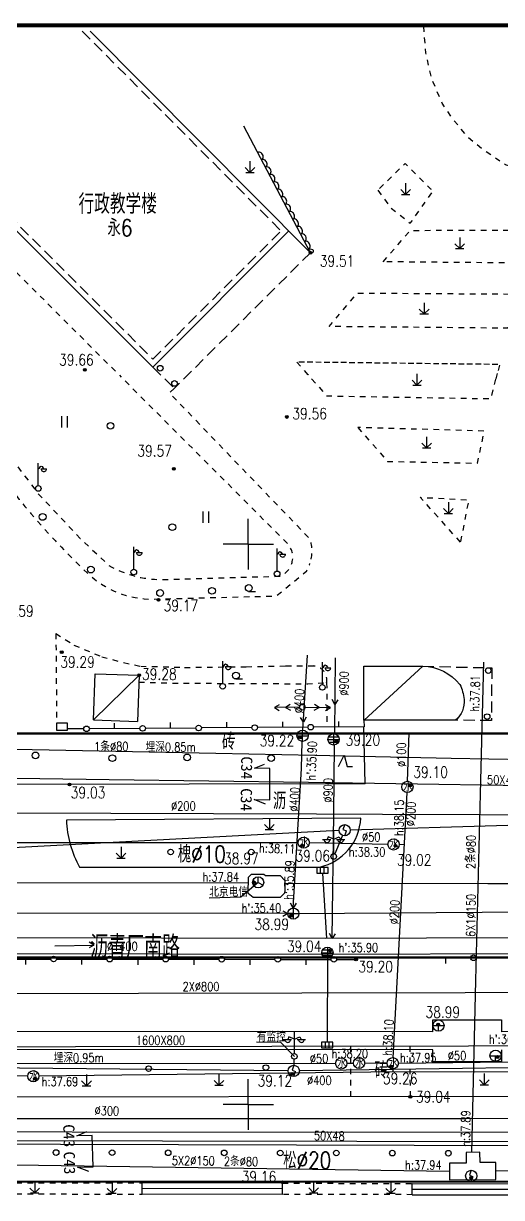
# Model space of a CAD drawing. Header units: inches. Extents: x 505347 to 508499, y 312634 to 313316.
# Drawn here: x 505918.8 to 505961.5, y 312702.9 to 312807.6 of the extents above; entities that cross this region are included whole.
import ezdxf
from ezdxf.enums import TextEntityAlignment as Align
from ezdxf.lldxf.tags import DXFTag

# ---------------------------------------------------------------- set-up
doc = ezdxf.new("R2010")
doc.units = ezdxf.units.IN
doc.header["$LTSCALE"] = 0.5
doc.header["$MEASUREMENT"] = 0
for name, pattern in [('$RECOVER_090104195024-5', [0]), ('444', [0.3, 0.2, -0.1]), ('ACAD_ISO05W100', [33, 24, -3, 0, -3, 0, -3]), ('XX11', [2, 1, -1]), ('XX21', [3, 2, -1])]:
    doc.linetypes.add(name, pattern=pattern)
for name, color, linetype in [('BJ0', 7, 'Continuous'), ('BJ02', 7, 'Continuous'), ('BJ03', 7, 'Continuous'), ('BJ04', 7, 'Continuous'), ('BJ05', 7, 'Continuous'), ('BJ08', 7, 'Continuous'), ('BJ09', 7, 'Continuous'), ('BJ10', 7, 'Continuous'), ('上水井', 4, 'Continuous'), ('上水注记', 4, 'Continuous'), ('上水管线', 4, 'Continuous'), ('上水高程表', 4, 'Continuous'), ('中水注记', 151, 'Continuous'), ('中水管线', 151, 'Continuous'), ('公安交通管线', 163, 'Continuous'), ('污水井', 247, 'Continuous'), ('污水注记', 247, 'Continuous'), ('污水管线', 247, 'Continuous'), ('污水高程表', 247, 'Continuous'), ('热力井', 40, 'Continuous'), ('热力注记', 40, 'Continuous'), ('热力管线', 40, 'Continuous'), ('热力高程表', 40, 'Continuous'), ('照明井', 193, 'Continuous'), ('照明管线', 193, 'Continuous'), ('燃气注记', 6, 'Continuous'), ('燃气管线', 6, 'Continuous'), ('电信井权属', 7, 'Continuous'), ('电信井（北京电信）', 3, 'Continuous'), ('电信断面图及编号', 3, 'Continuous'), ('电信注记', 3, 'Continuous'), ('电信管线', 3, 'Continuous'), ('电信高程表', 3, 'Continuous'), ('电力井', 1, 'Continuous'), ('电力注记', 1, 'Continuous'), ('电力管线', 1, 'Continuous'), ('电力高程表', 1, 'Continuous'), ('监控器', 5, 'Continuous'), ('道路红线', 1, 'Continuous'), ('雨水井', 34, 'Continuous'), ('雨水注记', 34, 'Continuous'), ('雨水管线', 34, 'Continuous'), ('雨水高程表', 34, 'Continuous'), ('雨蓖子', 34, 'Continuous')]:
    doc.layers.add(name, color=color, linetype=linetype)
doc.styles.add('HZ', font='simplex.shx', dxfattribs={"bigfont": 'hztxt'})
doc.styles.add('粗等线', font='simhei.ttf')
doc.styles.add('细等线', font='txt.shx', dxfattribs={"bigfont": 'ht.shx'})
tags = doc.linetypes.add('DL', pattern='A,15,-4.925,[130,ltypeshp.shx,S=0.5,R=330,X=-0.15,Y=0.433],0,[130,ltypeshp.shx,S=0.4,R=90,X=0,Y=0],-0.15,[130,ltypeshp.shx,S=0.5,R=150,X=0,Y=-0.433],-4.925,15', length=40).pattern_tags.tags
tags[32:33] = [DXFTag(74, 4), DXFTag(75, 0), DXFTag(340, '0'), DXFTag(46, 1.0), DXFTag(50, 0.0), DXFTag(44, 0.0), DXFTag(45, 0.0)]
tags[30:31] = [DXFTag(74, 4), DXFTag(75, 0), DXFTag(340, '0'), DXFTag(46, 1.0), DXFTag(50, 0.0), DXFTag(44, 0.0), DXFTag(45, 0.0)]
tags[4:5] = [DXFTag(74, 4), DXFTag(75, 0), DXFTag(340, '0'), DXFTag(46, 1.0), DXFTag(50, 0.0), DXFTag(44, 0.0), DXFTag(45, 0.0)]
tags = doc.linetypes.add('DX', pattern='A,15,-5,[130,ltypeshp.shx,S=1,R=330,X=0,Y=0],-5,15', length=40).pattern_tags.tags
tags[16:17] = [DXFTag(74, 4), DXFTag(75, 0), DXFTag(340, '0'), DXFTag(46, 1.0), DXFTag(50, 0.0), DXFTag(44, 0.0), DXFTag(45, 0.0)]
tags[14:15] = [DXFTag(74, 4), DXFTag(75, 0), DXFTag(340, '0'), DXFTag(46, 1.0), DXFTag(50, 0.0), DXFTag(44, 0.0), DXFTag(45, 0.0)]
tags[4:5] = [DXFTag(74, 4), DXFTag(75, 0), DXFTag(340, '0'), DXFTag(46, 1.0), DXFTag(50, 0.0), DXFTag(44, 0.0), DXFTag(45, 0.0)]
tags = doc.linetypes.add('SS', pattern='A,15,-1.9,[130,ltypeshp.shx,S=1,R=330,X=0,Y=0],-1.2,[130,ltypeshp.shx,S=1,R=330,X=0,Y=0],-1.9,15', length=35).pattern_tags.tags
tags[24:25] = [DXFTag(74, 4), DXFTag(75, 0), DXFTag(340, '0'), DXFTag(46, 1.0), DXFTag(50, 0.0), DXFTag(44, 0.0), DXFTag(45, 0.0)]
tags[22:23] = [DXFTag(74, 4), DXFTag(75, 0), DXFTag(340, '0'), DXFTag(46, 1.0), DXFTag(50, 0.0), DXFTag(44, 0.0), DXFTag(45, 0.0)]
tags[4:5] = [DXFTag(74, 4), DXFTag(75, 0), DXFTag(340, '0'), DXFTag(46, 1.0), DXFTag(50, 0.0), DXFTag(44, 0.0), DXFTag(45, 0.0)]
tags = doc.linetypes.add('TRQZ', pattern='A,15,[130,ltypeshp.shx,S=0.6,R=0,X=0,Y=0],-2.5,[133,ltypeshp.shx,S=0.05,R=0,X=0,Y=0],-2.5,[130,ltypeshp.shx,S=0.6,R=0,X=0,Y=0],15', length=35).pattern_tags.tags
tags[28:29] = [DXFTag(74, 4), DXFTag(75, 0), DXFTag(340, '0'), DXFTag(46, 1.0), DXFTag(50, 0.0), DXFTag(44, 0.0), DXFTag(45, 0.0)]

# ---------------------------------------------------------------- blocks, each defined once
blk = doc.blocks.new('B5461')
for q in [(-0.866025, -0.5), (0, 1), (0.866025, -0.5)]:
    blk.add_line((0, 0), q)
blk.add_circle((0, 0), 1)
blk = doc.blocks.new('953')
for p, q in [((0, 0), (-0.87, 0.87)), ((-0.75, 0), (0.75, 0)), ((0, 2), (0, 0)), ((0.87, 0.87), (0, 0))]:
    blk.add_line(p, q)
blk = doc.blocks.new('B941')
for p, q in [((-0.5, 0), (-0.5, 2)), ((0.5, 0), (0.5, 2))]:
    blk.add_line(p, q)
blk = doc.blocks.new('BC028')
for p, q in [((0, 0.5), (0, 4.5)), ((-1.98, 3), (-0.49, 3)), ((-0.99, 3.5), (-1.19, 3)), ((0, 3.1), (-0.99, 3.5)), ((0, 3.1), (1, 3.5)), ((0.5, 3), (2, 3)), ((1, 3.5), (1.2, 3))]:
    blk.add_line(p, q)
blk.add_circle((0, 0), 0.5)
for centre in [(-1.19, 3), (1.25, 3)]:
    blk.add_arc(centre, 0.5, 179, 0)
blk = doc.blocks.new('BC026')
for p, q in [((0, 0.5), (0, 4.5)), ((0, 3.5), (0.19, 3.6)), ((0.19, 3.6), (0.39, 3.9)), ((0.39, 3.9), (0.49, 4)), ((0.49, 4), (0.69, 3.9)), ((0.49, 3.5), (1.49, 3.5)), ((0.69, 3.9), (0.89, 3.6)), ((0.89, 3.6), (0.99, 3.5))]:
    blk.add_line(p, q)
blk.add_circle((0, 0), 0.5)
blk.add_arc((0.99, 3.5), 0.5, 179, 0)
blk = doc.blocks.new('B8211')
blk.add_hatch(color=256).paths.add_polyline_path([(0.25, 0, 1), (-0.25, 0, 1)])
blk.add_circle((0, 0), 0.25)
blk = doc.blocks.new('B2311')
blk.add_circle((0, 0), 0.5)
blk = doc.blocks.new('B5502')
blk.add_circle((0, 0), 1)
at = {"style": '细等线'}
blk.add_text('水', height=1.5, dxfattribs=at).set_placement((-0.74, -0.79))
blk = doc.blocks.new('B547')
at = {"linetype": 'Continuous'}
for p, q in [((0, 1), (-0.31427, 0.111111)), ((-0.31427, 0.111111), (0.31427, -0.111111)), ((0, -1), (0.31427, -0.111111))]:
    blk.add_line(p, q, dxfattribs=at)
blk.add_circle((0, 0), 1)
blk = doc.blocks.new('B545')
for p, q in [((-1, 0), (1, 0)), ((0, -1), (0, 0))]:
    blk.add_line(p, q)
blk.add_circle((0, 0), 1)
blk = doc.blocks.new('B5421')
for p, q in [((-1, 0), (1, 0)), ((0, -1), (0, 1))]:
    blk.add_line(p, q)
blk.add_circle((0, 0), 1)
blk = doc.blocks.new('B552')
for p, q in [((0.984668, 0.518566), (-1.015332, 0.518566)), ((-1.015332, 0.518566), (-1.015332, -0.481434)), ((0.984668, -0.481434), (0.984668, 0.518566)), ((-1.015332, -0.481434), (0.984668, -0.481434))]:
    blk.add_line(p, q)
at = {"linetype": 'Continuous'}
for p, q in [((-0.348666, -0.481434), (-0.348666, 0.518566)), ((0.318001, -0.481434), (0.318001, 0.518566))]:
    blk.add_line(p, q, dxfattribs=at)
blk = doc.blocks.new('B5422')
at = {"linetype": 'Continuous'}
for p, q in [((-1, 0), (1, 0)), ((-0.866025, 0.5), (0.866025, 0.5)), ((0, 1), (0, -1)), ((-0.866025, -0.5), (0.866025, -0.5))]:
    blk.add_line(p, q, dxfattribs=at)
blk.add_circle((0, 0), 1, dxfattribs=at)
blk = doc.blocks.new('111111')
at = {"const_width": 0.35}
blk.add_lwpolyline([(518343.58, 303648.56), (518748.58, 303648.56), (518748.58, 303505.11), (518343.58, 303505.11)], close=True, dxfattribs=at)

msp = doc.modelspace()

# ---------------------------------------------------------------- linework, layer by layer
at = {"color": 1, "const_width": 0.2, "elevation": 82.3}
for points in [[(505870.78, 312744.27), (506117.82, 312744.27), (506115.85, 312807.08)], [(506120.33, 312664), (506119.07, 312704.27), (505870.78, 312704.27)]]:
    msp.add_lwpolyline(points, dxfattribs=at)
at = {"layer": 'BJ0'}
for p, q in [((505938.86, 312761.16, 82.3), (505938.86, 312763.41, 82.3)), ((505938.86, 312761.16, 82.3), (505936.61, 312761.16, 82.3)), ((505938.86, 312761.16, 82.3), (505938.86, 312758.91, 82.3)), ((505938.86, 312761.16, 82.3), (505941.11, 312761.16, 82.3)), ((505938.86, 312711.16, 82.3), (505938.86, 312713.41, 82.3)), ((505938.86, 312711.16, 82.3), (505936.61, 312711.16, 82.3)), ((505938.86, 312711.16, 82.3), (505938.86, 312708.91, 82.3)), ((505938.86, 312711.16, 82.3), (505941.11, 312711.16, 82.3))]:
    msp.add_line(p, q, dxfattribs=at)
at = {"layer": 'BJ02', "linetype": 'XX21'}
for points, elevation in [([(505906.26, 312807.08), (505905.95, 312806.77), (505909.24, 312803.48), (505906.87, 312801.11), (505930.35, 312777.67), (505941.78, 312789.11)], 82.3), ([(505924.05, 312806.93), (505941.78, 312789.11)], 82.3), ([(505944.41, 312787.17), (505932.25, 312775.06)], 121.81), ([(505930.35, 312776.96), (505932.25, 312775.06)], 82.3), ([(505954.42, 312750.26), (505960.58, 312750.13), (505960.56, 312745.41)], 82.3), ([(505960.56, 312745.41), (505957.36, 312745.45)], 82.3)]:
    msp.add_lwpolyline(points, dxfattribs=dict(at, elevation=elevation))
at = {"layer": 'BJ02'}
for points, elevation in [([(505924.76, 312806.93), (505944.41, 312787.17)], 82.3), ([(505906.17, 312801.11), (505930.35, 312776.96)], 121.81), ([(505942.48, 312789.11), (505930.35, 312776.96)], 121.81), ([(505925.06, 312745.48), (505925.21, 312749.6)], 121.59), ([(505925.21, 312749.6), (505929.12, 312749.46)], 121.59), ([(505949.19, 312745.46), (505954.42, 312750.26)], 121.41), ([(505925.06, 312745.48), (505929.12, 312749.46)], 121.59), ([(505929.12, 312749.46), (505928.96, 312745.34)], 121.58), ([(505925.06, 312745.48), (505928.96, 312745.34)], 121.59), ([(505929.38, 312703.16), (505929.38, 312704.16)], 82.3), ([(505941.92, 312704.13), (505929.38, 312704.16)], 82.3), ([(505941.92, 312703.63), (505929.38, 312703.66)], 82.3), ([(505941.92, 312703.13), (505941.92, 312704.13)], 82.3), ([(505953.49, 312703.11), (505953.49, 312704.11)], 82.3), ([(505953.49, 312704.11), (505965.74, 312704.09)], 82.3), ([(505953.49, 312703.61), (505965.74, 312703.59)], 82.3), ([(505941.92, 312703.13), (505929.38, 312703.16)], 82.3), ([(505953.49, 312703.11), (505965.74, 312703.09)], 82.3)]:
    msp.add_lwpolyline(points, dxfattribs=dict(at, elevation=elevation))
at = {"layer": 'BJ02', "elevation": 82.3}
msp.add_lwpolyline([(505957.36, 312745.45), (505949.18, 312745.46), (505949.18, 312750.26), (505954.42, 312750.26, -0.225777), (505957.74, 312748.64, -0.079454), (505958.11, 312747.31, -0.240421), (505957.36, 312745.45, -0.161141)], format="xyb", dxfattribs=at)
at = {"layer": 'BJ02', "linetype": 'Continuous', "elevation": 82.3}
for points in [[(505949.18, 312745.46), (505949.19, 312744.86)], [(505924.18, 312744.68), (505922.74, 312744.67)], [(505929.18, 312744.72), (505924.68, 312744.68)], [(505926.93, 312744.7), (505926.93, 312745.2)], [(505934.18, 312744.75), (505929.68, 312744.72)], [(505931.93, 312744.74), (505931.93, 312745.24)], [(505939.18, 312744.79), (505934.68, 312744.76)], [(505936.93, 312744.77), (505936.93, 312745.27)], [(505944.18, 312744.82), (505939.68, 312744.79)], [(505941.93, 312744.81), (505941.93, 312745.31)], [(505949.18, 312744.86), (505944.68, 312744.83)], [(505946.93, 312744.84), (505946.93, 312745.34)]]:
    msp.add_lwpolyline(points, dxfattribs=at)
at = {"layer": 'BJ02', "elevation": 82.3}
msp.add_lwpolyline([(505921.76, 312744.55), (505922.74, 312744.55), (505922.74, 312745.18), (505921.76, 312745.18)], close=True, dxfattribs=at)
at = {"layer": 'BJ02'}
for centre in [(505931, 312776.86, 82.3), (505932.28, 312775.5, 82.3)]:
    msp.add_circle(centre, 0.25, dxfattribs=at)
at = {"layer": 'BJ02', "linetype": 'Continuous'}
for centre in [(505924.43, 312744.68, 82.3), (505929.43, 312744.72, 82.3), (505934.43, 312744.75, 82.3), (505939.43, 312744.79, 82.3), (505944.43, 312744.83, 82.3)]:
    msp.add_circle(centre, 0.25, dxfattribs=at)
at = {"layer": 'BJ04', "linetype": 'XX11', "elevation": 82.3, "flags": 128}
for points in [[(505964.1, 312794.27), (505961.82, 312795), (505959.78, 312796.37), (505958.48, 312797.45), (505957.12, 312799.07), (505956.16, 312800.5), (505955.21, 312802.75), (505954.7, 312805), (505954.51, 312807.35)], [(505950.42, 312792.75), (505951.53, 312791.22), (505953.31, 312789.79), (505955.4, 312792.75), (505955.15, 312792.84), (505952.86, 312795.13), (505950.42, 312792.75)], [(505950.89, 312786.36), (505953.31, 312789.16), (505963.98, 312789.19), (505963.31, 312786.24), (505950.89, 312786.36)], [(505962.58, 312783.48), (505962.01, 312780.43), (505946.07, 312780.58), (505948.58, 312783.57), (505962.58, 312783.48)], [(505943.19, 312777.41), (505945.85, 312774.39), (505960.52, 312774.14), (505960.96, 312775.92)], [(505929.09, 312748.85), (505932.16, 312748.76), (505944.17, 312748.7), (505945.88, 312748.8)]]:
    msp.add_lwpolyline(points, dxfattribs=at)
at = {"layer": 'BJ04', "linetype": 'XX11'}
for points, elevation in [([(505908.96, 312794.61), (505927.52, 312776.07)], 121.81), ([(505921.69, 312753.19), (505921.76, 312745.18)], 121.46), ([(505945.85, 312748.8), (505945.88, 312744.92)], 82.3), ([(505948.02, 312711.85), (505948.01, 312716.37)], 181.46), ([(505953.32, 312711.85), (505953.31, 312716.38)], 181.52), ([(505917.15, 312704.18), (505929.38, 312704.16)], 82.3), ([(505941.92, 312704.13), (505953.49, 312704.11)], 82.3), ([(505917.15, 312703.18), (505929.38, 312703.16)], 82.3), ([(505953.49, 312703.11), (505941.92, 312703.13)], 82.3)]:
    msp.add_lwpolyline(points, dxfattribs=dict(at, elevation=elevation))
at = {"layer": 'BJ04', "linetype": '444', "ltscale": 5, "elevation": 82.3, "flags": 128}
for points in [[(505960.98, 312775.92), (505961.31, 312777.19), (505943.19, 312777.41)], [(505944.19, 312776.3), (505944.23, 312776.26)]]:
    msp.add_lwpolyline(points, dxfattribs=at)
at = {"layer": 'BJ04', "linetype": 'XX11', "flags": 128}
for points, elevation in [([(505910.84, 312776.27, 0.026245), (505912.53, 312773.31, 0.014929), (505915.93, 312768.35, 0.043859), (505924.48, 312758.59, 0.196529), (505930.38, 312756.26), (505941.37, 312756.54), (505944.07, 312758.77, 0.048349), (505944.35, 312759.44)], 122.33), ([(505912.64, 312776.27), (505914.06, 312773.66), (505920.09, 312765.69), (505923.86, 312761.67), (505926.41, 312759.27, 0.13057), (505931.11, 312758), (505941.69, 312758.3, 0.491687), (505942.45, 312761.12), (505927.52, 312776.07)], 82.3), ([(505932.25, 312775.06), (505931.81, 312774.67), (505944.34, 312761.64, -0.149964), (505944.35, 312759.44)], 122.33)]:
    msp.add_lwpolyline(points, format="xyb", dxfattribs=dict(at, elevation=elevation))
at = {"layer": 'BJ04', "linetype": 'XX11', "elevation": 82.3, "flags": 128}
for points in [[(505948.64, 312771.57), (505951.28, 312768.55), (505959.31, 312768.39), (505959.91, 312771.25)], [(505957.79, 312761.34), (505954.2, 312765.34), (505958.52, 312765.12)]]:
    msp.add_lwpolyline(points, close=True, dxfattribs=at)
at = {"layer": 'BJ04', "linetype": 'XX11', "elevation": 82.3}
msp.add_lwpolyline([(505921.69, 312753.19), (505923.3, 312752.16), (505925.78, 312751.11), (505927.73, 312750.6), (505929.26, 312750.27), (505933.18, 312750.16), (505938.67, 312750.22), (505942.2, 312750.29), (505944.67, 312750.29, -0.454061), (505945.85, 312748.8)], format="xyb", dxfattribs=at)
at = {"layer": 'BJ04', "linetype": 'Continuous'}
for points, elevation in [([(505949.28, 312739.76), (505949.18, 312744.86)], 121.41), ([(505949.28, 312739.76), (505870.78, 312739.62)], 121.41), ([(505948.89, 312736.7), (505922.63, 312736.54)], 121.23), ([(505916.74, 312724.14), (505921.24, 312724.14)], 82.3), ([(505918.99, 312724.14), (505918.99, 312723.64)], 82.3), ([(505921.74, 312724.14), (505926.24, 312724.13)], 82.3), ([(505923.99, 312724.14), (505923.99, 312723.64)], 82.3), ([(505926.74, 312724.13), (505931.24, 312724.13)], 82.3), ([(505928.99, 312724.13), (505928.99, 312723.63)], 82.3), ([(505931.74, 312724.13), (505936.24, 312724.12)], 82.3), ([(505933.99, 312724.12), (505933.99, 312723.62)], 82.3), ([(505936.74, 312724.12), (505941.24, 312724.11)], 82.3), ([(505938.99, 312724.12), (505938.99, 312723.62)], 82.3), ([(505941.74, 312724.11), (505946.24, 312724.11)], 82.3), ([(505943.99, 312724.11), (505943.99, 312723.61)], 82.3), ([(505946.74, 312724.11), (505948.47, 312724.11)], 82.3), ([(505954.2, 312724.25), (505958.7, 312724.25)], 82.3), ([(505956.45, 312724.25), (505956.45, 312723.75)], 82.3), ([(505959.2, 312724.25), (505963.7, 312724.26)], 82.3), ([(505870.78, 312716.25), (505993.6, 312716.44), (506001.68, 312716.29)], 121.16), ([(506003.43, 312711.87), (505870.78, 312711.81)], 121.56), ([(505882.07, 312708.76), (506005.23, 312708.67)], 121.33)]:
    msp.add_lwpolyline(points, dxfattribs=dict(at, elevation=elevation))
for points, elevation in [([(505922.63, 312736.54, 0.11776), (505923.81, 312732.33), (505945.23, 312732.34)], 121.35), ([(505945.23, 312732.34, 0.33917), (505948.89, 312736.7)], 121.23)]:
    msp.add_lwpolyline(points, format="xyb", dxfattribs=dict(at, elevation=elevation))
for centre in [(505958.95, 312724.25, 82.3), (505921.49, 312724.14, 82.3), (505926.49, 312724.13, 82.3), (505931.49, 312724.13, 82.3), (505936.49, 312724.12, 82.3), (505941.49, 312724.11, 82.3), (505946.49, 312724.11, 82.3)]:
    msp.add_circle(centre, 0.25, dxfattribs=at)
at = {"layer": 'BJ05', "linetype": 'Continuous', "elevation": 82.3}
for points in [[(505941.61, 312746.83), (505941.19, 312746.57), (505941.62, 312746.33)], [(505943.43, 312746.61), (505941.19, 312746.57)], [(505942.61, 312746.85), (505942.19, 312746.59), (505942.62, 312746.35)], [(505943.93, 312746.61), (505946.18, 312746.58)], [(505944.75, 312746.35), (505945.18, 312746.59), (505944.76, 312746.85)], [(505945.75, 312746.33), (505946.18, 312746.58), (505945.76, 312746.83)]]:
    msp.add_lwpolyline(points, dxfattribs=at)
at = {"layer": 'BJ05', "linetype": 'Continuous'}
msp.add_circle((505943.68, 312746.61, 82.3), 0.25, dxfattribs=at)
at = {"layer": 'BJ08', "elevation": 82.3}
msp.add_lwpolyline([(505944.41, 312787.17), (505938.47, 312798.46)], dxfattribs=at)
at = {"layer": 'BJ08'}
for centre, major_axis, ratio, start_param, end_param in [((505939.87, 312795.79, 82.3), (0.175, -0.332), 0.8, 0, 3.141593), ((505940.22, 312795.13, 82.3), (0.175, -0.332), 0.8, 0, 3.141593), ((505940.57, 312794.47, 82.3), (0.175, -0.332), 0.8, 0, 3.141593), ((505940.92, 312793.8, 82.3), (0.175, -0.332), 0.8, 0, 3.141593), ((505941.27, 312793.14, 82.3), (0.175, -0.332), 0.8, 0, 3.141593), ((505941.62, 312792.47, 82.3), (0.175, -0.332), 0.8, 0, 3.141593), ((505941.97, 312791.81, 82.3), (0.175, -0.332), 0.8, 0, 3.141593), ((505942.32, 312791.15, 82.3), (0.175, -0.332), 0.8, 0, 3.141593), ((505942.67, 312790.48, 82.3), (0.175, -0.332), 0.8, 0, 3.141593), ((505943.02, 312789.82, 82.3), (0.175, -0.332), 0.8, 0, 3.141593), ((505943.37, 312789.16, 82.3), (0.175, -0.332), 0.8, 0, 3.141593), ((505943.72, 312788.49, 82.3), (0.175, -0.332), 0.8, 0, 3.141593), ((505944.06, 312787.83, 82.3), (0.175, -0.332), 0.8, 0, 3.141593), ((505944.33, 312787.33, 82.3), (0.353, -0.026), 0.468293, 4.99712, 8.138712)]:
    msp.add_ellipse(centre, major_axis=major_axis, ratio=ratio, start_param=start_param, end_param=end_param, dxfattribs=at)
at = {"layer": 'BJ09'}
for p, q in [((505939.01, 312794.33, 82.3), (505938.57, 312794.76, 82.3)), ((505939.01, 312795.33, 82.3), (505939.01, 312794.33, 82.3)), ((505939.44, 312794.76, 82.3), (505939.01, 312794.33, 82.3)), ((505938.63, 312794.33, 82.3), (505939.38, 312794.33, 82.3)), ((505953.91, 312775.35, 82.3), (505953.48, 312775.78, 82.3)), ((505953.91, 312776.35, 82.3), (505953.91, 312775.35, 82.3)), ((505954.35, 312775.78, 82.3), (505953.91, 312775.35, 82.3)), ((505953.54, 312775.35, 82.3), (505954.29, 312775.35, 82.3)), ((505954.76, 312770.75, 82.3), (505954.76, 312769.75, 82.3)), ((505954.76, 312769.75, 82.3), (505954.33, 312770.18, 82.3)), ((505954.39, 312769.75, 82.3), (505955.14, 312769.75, 82.3)), ((505955.2, 312770.18, 82.3), (505954.76, 312769.75, 82.3)), ((505956.71, 312763.91, 82.3), (505956.27, 312764.35, 82.3)), ((505956.71, 312764.91, 82.3), (505956.71, 312763.91, 82.3)), ((505957.14, 312764.35, 82.3), (505956.71, 312763.91, 82.3)), ((505956.33, 312763.91, 82.3), (505957.08, 312763.91, 82.3)), ((505940.75, 312735.71, 82.3), (505940.31, 312736.14, 82.3)), ((505940.75, 312736.71, 82.3), (505940.75, 312735.71, 82.3)), ((505941.18, 312736.14, 82.3), (505940.75, 312735.71, 82.3)), ((505940.37, 312735.71, 82.3), (505941.12, 312735.71, 82.3)), ((505927.51, 312734.15, 82.3), (505927.51, 312733.15, 82.3)), ((505927.51, 312733.15, 82.3), (505927.07, 312733.59, 82.3)), ((505927.13, 312733.15, 82.3), (505927.88, 312733.15, 82.3)), ((505927.94, 312733.59, 82.3), (505927.51, 312733.15, 82.3)), ((505924.43, 312712.83, 82.3), (505923.99, 312713.26, 82.3)), ((505924.43, 312713.83, 82.3), (505924.43, 312712.83, 82.3)), ((505924.86, 312713.26, 82.3), (505924.43, 312712.83, 82.3)), ((505936.23, 312712.87, 121.56), (505935.8, 312713.3, 121.56)), ((505936.23, 312713.87, 121.56), (505936.23, 312712.87, 121.56)), ((505936.67, 312713.3, 121.56), (505936.23, 312712.87, 121.56)), ((505959.91, 312712.92, 82.3), (505959.48, 312713.35, 82.3)), ((505959.54, 312712.92, 82.3), (505960.29, 312712.92, 82.3)), ((505959.91, 312713.92, 82.3), (505959.91, 312712.92, 82.3)), ((505960.35, 312713.35, 82.3), (505959.91, 312712.92, 82.3)), ((505924.05, 312712.83, 82.3), (505924.8, 312712.83, 82.3)), ((505935.86, 312712.87, 121.56), (505936.61, 312712.87, 121.56)), ((505919.8, 312703.27, 82.3), (505919.36, 312703.7, 82.3)), ((505919.8, 312704.27, 82.3), (505919.8, 312703.27, 82.3)), ((505920.23, 312703.7, 82.3), (505919.8, 312703.27, 82.3)), ((505926.7, 312703.23, 82.3), (505926.26, 312703.67, 82.3)), ((505926.7, 312704.23, 82.3), (505926.7, 312703.23, 82.3)), ((505927.13, 312703.67, 82.3), (505926.7, 312703.23, 82.3)), ((505944.68, 312703.27, 82.3), (505944.25, 312703.71, 82.3)), ((505944.68, 312704.27, 82.3), (505944.68, 312703.27, 82.3)), ((505945.12, 312703.71, 82.3), (505944.68, 312703.27, 82.3)), ((505951.58, 312703.24, 82.3), (505951.14, 312703.67, 82.3)), ((505951.58, 312704.24, 82.3), (505951.58, 312703.24, 82.3)), ((505952.01, 312703.67, 82.3), (505951.58, 312703.24, 82.3)), ((505919.42, 312703.27, 82.3), (505920.17, 312703.27, 82.3)), ((505926.32, 312703.23, 82.3), (505927.07, 312703.23, 82.3)), ((505944.31, 312703.27, 82.3), (505945.06, 312703.27, 82.3)), ((505951.2, 312703.24, 82.3), (505951.95, 312703.24, 82.3))]:
    msp.add_line(p, q, dxfattribs=at)
at = {"layer": 'BJ09', "linetype": 'Continuous'}
for p, q in [((505946.92, 312741.32, 82.3), (505947.42, 312742.32, 82.3)), ((505947.42, 312742.32, 82.3), (505947.67, 312741.32, 82.3)), ((505947.67, 312741.32, 82.3), (505948.17, 312741.32, 82.3))]:
    msp.add_line(p, q, dxfattribs=at)
at = {"layer": 'BJ09', "linetype": 'Continuous', "elevation": 82.3, "flags": 128}
for points in [[(505938.89, 312756.95), (505939.49, 312756.95)], [(505937.75, 312749.14), (505938.35, 312749.14)]]:
    msp.add_lwpolyline(points, dxfattribs=at)
at = {"layer": 'BJ09', "linetype": 'Continuous'}
for centre, radius in [((505926.57, 312771.72, 82.3), 0.3), ((505920.51, 312763.59, 82.3), 0.3), ((505932.08, 312762.68, 82.3), 0.3), ((505924.82, 312758.89, 82.3), 0.3), ((505930.99, 312756.8, 82.3), 0.3), ((505935.62, 312756.99, 82.3), 0.3), ((505938.9, 312757.25, 82.3), 0.3), ((505937.76, 312749.43, 82.3), 0.3), ((505919.87, 312742.31, 82.3), 0.3), ((505926.73, 312742.06, 82.3), 0.3), ((505933.4, 312742.13, 82.3), 0.3), ((505940.9, 312742.06, 82.3), 0.3), ((505931.93, 312733.69, 82.3), 0.25), ((505939.13, 312733.69, 82.3), 0.25), ((505929.97, 312714.36, 121.11), 0.25), ((505940.43, 312714.45, 121.11), 0.25), ((505921.71, 312706.87, 82.3), 0.25), ((505926.71, 312706.86, 82.3), 0.25), ((505931.71, 312706.85, 82.3), 0.25), ((505936.71, 312706.84, 82.3), 0.25), ((505941.71, 312706.83, 82.3), 0.25), ((505946.71, 312706.83, 82.3), 0.25), ((505951.71, 312706.82, 82.3), 0.25), ((505956.71, 312706.81, 82.3), 0.25)]:
    msp.add_circle(centre, radius, dxfattribs=at)
at = {"layer": '上水管线', "linetype": 'SS', "ltscale": 0.6}
for points, elevation in [([(505953.07, 312739.99), (505953.2, 312744.32)], 82.3), ([(505951.78, 312715.33), (505953.03, 312739)], 82.3), ([(505940.97, 312734.52), (505870.78, 312734.52)], 121.36), ([(505943.31, 312734.52), (505940.97, 312734.52)], 121.36), ([(505951.32, 312734.37), (505944.31, 312734.51)], 82.3), ([(505952.78, 312734.34), (505952.32, 312734.35)], 82.3), ([(505959.55, 312714.92), (505969.82, 312715.02)], 121.56), ([(505946.65, 312714.82), (505910.49, 312714.8)], 82.3), ([(505949.78, 312714.04), (505920.17, 312713.69)], 82.3), ([(505948.25, 312714.82), (505947.65, 312714.82)], 82.3), ([(505951.25, 312714.84), (505949.24, 312714.83)], 82.3), ([(505991.82, 312714.05), (505982.45, 312714.05), (505951.8, 312714.06), (505949.78, 312714.04)], 82.3), ([(505951.8, 312714.06), (505951.78, 312714.35)], 82.3), ([(505952.25, 312714.84), (505959.55, 312714.92)], 121.56), ([(505919.18, 312713.69), (505892.56, 312713.72)], 82.3)]:
    msp.add_lwpolyline(points, dxfattribs=dict(at, elevation=elevation))
at = {"layer": '中水管线', "linetype": 'SS', "ltscale": 0.6, "elevation": 122.21}
for points in [[(505889.84, 312737.28), (505944.93, 312737.09)], [(505944.93, 312737.09), (505950.83, 312737.07)], [(505950.83, 312737.07), (505985.87, 312736.95)]]:
    msp.add_lwpolyline(points, dxfattribs=at)
at = {"layer": '公安交通管线', "elevation": 121.75}
msp.add_lwpolyline([(505964.18, 312707.48), (505890.51, 312707.69)], dxfattribs=at)
at = {"layer": '污水管线'}
for p, q in [((505943.73, 312744.56, 82.3), (505944.13, 312751.26, 82.3)), ((505943.6, 312741.13, 82.3), (505943.68, 312743.56, 82.3)), ((505942.87, 312728.69, 82.3), (505943.6, 312741.13, 82.3)), ((505943.38, 312728.2, 82.3), (505969.55, 312728.4, 82.3))]:
    msp.add_line(p, q, dxfattribs=at)
for points, elevation in [([(505944.01, 312745.71), (505943.78, 312745.27), (505943.51, 312745.7)], 82.3), ([(505943.13, 312729.12), (505942.87, 312728.69), (505942.63, 312729.13)], 82.3), ([(505942.88, 312728.19), (505875.95, 312728.24)], 121.29), ([(505941.94, 312728.44), (505942.38, 312728.2), (505941.95, 312727.94)], 82.3)]:
    msp.add_lwpolyline(points, dxfattribs=dict(at, elevation=elevation))
at = {"layer": '热力管线', "elevation": 82.3}
for points in [[(506001.9, 312721.22), (505870.78, 312720.94)], [(505955.31, 312717.64), (505955.31, 312718.72), (505961.45, 312718.72), (505961.45, 312717.64)], [(505955.31, 312717.64), (505910.7, 312717.67)], [(506006.94, 312717.74), (505961.45, 312717.64)], [(505955.31, 312716.04), (505910.7, 312716.07)], [(505961.45, 312716.04), (505961.45, 312714.96), (505955.31, 312714.96), (505955.31, 312716.04)]]:
    msp.add_lwpolyline(points, dxfattribs=at)
at = {"layer": '照明管线'}
for points, elevation in [([(505990.16, 312736.9), (505947.96, 312735.65)], 82.3), ([(505946.93, 312735.6), (505912.79, 312733.79)], 82.3), ([(505947.26, 312735.16), (505946.58, 312733.52)], 121.43), ([(505942.94, 312714.68), (505942.96, 312715.19)], 121.42), ([(505942.36, 312714.17), (505903.45, 312714.54)], 82.3), ([(505976.66, 312714.65), (505943.42, 312714.17)], 82.3)]:
    msp.add_lwpolyline(points, dxfattribs=dict(at, elevation=elevation))
at = {"layer": '燃气管线', "linetype": 'TRQZ', "ltscale": 0.5}
for p, q in [((505911.26, 312709.89, 82.3), (505958.31, 312709.92, 82.3)), ((505958.31, 312709.92, 82.3), (505999.2, 312709.95, 82.3))]:
    msp.add_line(p, q, dxfattribs=at)
at = {"layer": '电信井权属', "elevation": 121.27}
msp.add_lwpolyline([(505939.74, 312730.98), (505938.19, 312729.65), (505935.36, 312729.58)], dxfattribs=at)
at = {"layer": '电信断面图及编号', "elevation": 82.3}
for points in [[(505940.38, 312737.96), (505939.38, 312738.36), (505940.78, 312738.35), (505940.79, 312741.15), (505939.4, 312741.16), (505940.31, 312741.53)], [(505924.63, 312705.18), (505923.62, 312705.56), (505925.01, 312705.59), (505924.94, 312708.38), (505923.55, 312708.35), (505924.45, 312708.75)]]:
    msp.add_lwpolyline(points, dxfattribs=at)
at = {"layer": '电信管线', "linetype": 'DX'}
for p, q in [((505938.86, 312729.98, 82.3), (505938.87, 312731.44, 82.3)), ((505938.87, 312731.44, 82.3), (505939.15, 312731.72, 82.3)), ((505939.15, 312731.72, 82.3), (505940.25, 312731.72, 82.3)), ((505940.25, 312731.72, 82.3), (505940.39, 312731.58, 82.3)), ((505940.39, 312731.58, 82.3), (505941.69, 312731.58, 82.3)), ((505941.69, 312731.58, 82.3), (505942.12, 312731.16, 82.3)), ((505942.12, 312731.16, 82.3), (505942.12, 312730.06, 82.3)), ((505960.24, 312730.85, 82.3), (505942.12, 312730.88, 82.3)), ((505974.34, 312730.82, 82.3), (505960.24, 312730.85, 82.3)), ((505939.29, 312729.63, 82.3), (505938.86, 312729.98, 82.3)), ((505942.12, 312730.06, 82.3), (505941.69, 312729.63, 82.3)), ((505941.69, 312729.63, 82.3), (505939.29, 312729.63, 82.3))]:
    msp.add_line(p, q, dxfattribs=at)
for points, elevation in [([(505926.44, 312740.14), (505905.79, 312740.44)], 121.75), ([(505944.22, 312739.88), (505926.44, 312740.14)], 121.75), ([(505950.12, 312739.79), (505944.22, 312739.88)], 121.75), ([(505965.44, 312739.57), (505950.12, 312739.79)], 121.75), ([(505897.28, 312730.94), (505938.87, 312730.97)], 82.3), ([(505965.91, 312707.83), (505913.8, 312707.9)], 121.77)]:
    msp.add_lwpolyline(points, dxfattribs=dict(at, elevation=elevation))
at = {"layer": '电力管线', "linetype": 'DL', "elevation": 82.3}
for points in [[(505959.58, 312738.87), (505959.86, 312750.62)], [(505935.97, 312742.47), (505904.68, 312743.1)], [(505944.79, 312742.29), (505935.97, 312742.47)], [(505956.96, 312742.04), (505944.79, 312742.29)], [(505979.85, 312741.84), (505967.05, 312741.84), (505956.96, 312742.04)], [(505959.17, 312722.23), (505959.58, 312738.87)], [(505958.8, 312706.89), (505959.17, 312722.23)], [(505956.82, 312705.17), (505913.99, 312705.81)], [(506004.61, 312705.46), (505960.94, 312705.22)]]:
    msp.add_lwpolyline(points, dxfattribs=at)
msp.add_lwpolyline([(505960.94, 312704.45), (505960.94, 312705.99), (505959.54, 312705.97), (505959.53, 312706.9), (505958.3, 312706.88), (505958.31, 312705.93), (505956.82, 312705.91), (505956.82, 312704.44)], close=True, dxfattribs=at)
at = {"layer": '监控器', "elevation": 82.3}
msp.add_lwpolyline([(505942.97, 312715.45), (505941.77, 312716.7), (505939.58, 312716.71)], dxfattribs=at)
at = {"layer": '道路红线'}
for p, q in [((505870.78, 312744.27, 82.3), (506117.82, 312744.27, 82.3)), ((505870.78, 312704.27, 82.3), (506119.07, 312704.27, 82.3))]:
    msp.add_line(p, q, dxfattribs=at)
at = {"layer": '道路红线', "linetype": 'ACAD_ISO05W100', "const_width": 0.2, "elevation": 82.3}
msp.add_lwpolyline([(505870.78, 312724.27), (506135.95, 312724.27)], dxfattribs=at)
at = {"layer": '雨水管线'}
for p, q in [((505946.57, 312744.22, 82.3), (505946.65, 312751.01, 82.3)), ((505946.48, 312737.1, 82.3), (505946.56, 312743.24, 82.3)), ((505946.34, 312725.97, 82.3), (505946.48, 312737.1, 82.3)), ((505945.73, 312725.97, 82.3), (505896.13, 312726.07, 82.3)), ((505925.09, 312725.39, 82.3), (505924.65, 312725.63, 82.3)), ((505994.63, 312726.16, 82.3), (505945.73, 312725.97, 82.3)), ((505896.13, 312724.67, 82.3), (505946.4, 312724.57, 82.3)), ((505921.59, 312725.31, 82.3), (505925.09, 312725.39, 82.3)), ((505925.09, 312725.39, 82.3), (505924.66, 312725.13, 82.3)), ((505946.4, 312724.57, 82.3), (505994.09, 312724.76, 82.3))]:
    msp.add_line(p, q, dxfattribs=at)
for points, elevation in [([(505946.85, 312747.28), (505946.59, 312746.85), (505946.35, 312747.29)], 82.3), ([(505945.49, 312731.81), (505945.84, 312725.98)], 121.23), ([(505946.61, 312726.39), (505946.34, 312725.97), (505946.11, 312726.41)], 82.3), ([(505945.92, 312724.7), (505945.91, 312716.71)], 121.23)]:
    msp.add_lwpolyline(points, dxfattribs=dict(at, elevation=elevation))

# ---------------------------------------------------------------- block references
msp.add_blockref('111111', (-12497.14, 9158.89, 82.3))
at = {"layer": 'BJ02', "xscale": 0.5, "yscale": 0.5, "zscale": 0.5}
for p in [(505960.27, 312749.88, 82.3), (505960.17, 312745.77, 82.3)]:
    msp.add_blockref('B2311', p, dxfattribs=at)
at = {"layer": 'BJ03', "linetype": 'Continuous', "xscale": 0.5, "yscale": 0.5, "zscale": 0.5}
for name, p in [('BC026', (505920.12, 312766.13, 82.3)), ('BC026', (505928.64, 312758.67, 82.3)), ('BC026', (505941.43, 312758.51, 82.3)), ('BC026', (505936.58, 312748.48, 82.3)), ('BC026', (505945.47, 312748.38, 82.3)), ('BC028', (505946.48, 312733.29, 82.3)), ('BC028', (505942.97, 312715.45, 82.3))]:
    msp.add_blockref(name, p, dxfattribs=at)
at = {"layer": 'BJ08', "xscale": 0.5, "yscale": 0.5, "zscale": 0.5}
for p in [(505944.41, 312787.17, 121.81), (505924.28, 312776.72, 121.96), (505942.29, 312772.51, 121.86), (505932.21, 312767.88, 121.87), (505930.84, 312756.19, 121.47), (505922.21, 312751.52, 121.59), (505929.12, 312749.46, 121.58), (505943.47, 312743.91, 121.52), (505946.73, 312743.58, 121.5), (505922.91, 312739.71, 121.33), (505953.31, 312739.63, 121.4), (505943.66, 312734.28, 121.36), (505952, 312734.24, 121.32), (505939.37, 312730.98, 121.27), (505942.68, 312728, 121.29), (505946.17, 312724.89, 121.34), (505948.47, 312724.11, 121.5), (505955.8, 312718.3, 121.29), (505961.09, 312715.39, 121.61), (505942.76, 312713.89, 121.42), (505951.62, 312714.55, 121.56), (505919.81, 312713.46, 121.48), (505953.32, 312711.85, 121.34), (505958.75, 312704.62, 121.49), (505941.92, 312704.22, 121.46)]:
    msp.add_blockref('B8211', p, dxfattribs=at)
at = {"layer": 'BJ09', "linetype": 'Continuous', "xscale": 0.5, "yscale": 0.5, "zscale": 0.5}
for name, p in [('953', (505952.89, 312792.37, 82.3)), ('953', (505957.72, 312787.54, 82.3)), ('953', (505954.55, 312781.7, 82.3)), ('953', (505953.91, 312775.35, 82.3)), ('B941', (505922.47, 312771.57, 82.3)), ('B941', (505935.08, 312763.06, 82.3))]:
    msp.add_blockref(name, p, dxfattribs=at)
at = {"layer": '上水井', "xscale": 0.5, "yscale": 0.5, "zscale": 0.5}
for p in [(505953.06, 312739.5, 121.4), (505943.81, 312734.52, 121.36), (505951.82, 312734.36, 121.32), (505947.15, 312714.82, 121.39), (505948.75, 312714.86, 121.42), (505951.75, 312714.84, 121.56), (505919.68, 312713.68, 121.48)]:
    msp.add_blockref('B5502', p, dxfattribs=at)
at = {"layer": '污水井', "xscale": 0.5, "yscale": 0.5, "zscale": 0.5}
for p in [(505943.7, 312744.06, 121.29), (505942.88, 312728.19, 121.29)]:
    msp.add_blockref('B5421', p, dxfattribs=at)
at = {"layer": '热力井', "xscale": 0.5, "yscale": 0.5, "zscale": 0.5}
for p in [(505955.83, 312718.2, 121.29), (505960.92, 312715.51, 121.61)]:
    msp.add_blockref('B545', p, dxfattribs=at)
at = {"layer": '照明井', "xscale": 0.5, "yscale": 0.5, "zscale": 0.5}
for p in [(505947.46, 312735.63, 121.43), (505942.92, 312714.16, 121.42)]:
    msp.add_blockref('B547', p, dxfattribs=at)
at = {"layer": '电信井（北京电信）', "xscale": 0.5, "yscale": 0.5, "zscale": 0.5}
msp.add_blockref('B5461', (505939.74, 312730.98, 121.27), dxfattribs=at)
at = {"layer": '电力井', "xscale": 0.5, "yscale": 0.5, "zscale": 0.5}
msp.add_blockref('B547', (505958.75, 312704.79, 121.49), dxfattribs=at)
at = {"layer": '雨水井', "xscale": 0.5, "yscale": 0.5, "zscale": 0.5}
for p in [(505946.47, 312743.73, 121.34), (505945.92, 312724.7, 121.34)]:
    msp.add_blockref('B5422', p, dxfattribs=at)
at = {"layer": '雨蓖子', "xscale": 0.5, "yscale": 0.5, "zscale": 0.5}
for p in [(505945.48, 312732.05, 121.23), (505945.91, 312716.45, 121.25)]:
    msp.add_blockref('B552', p, dxfattribs=at)

# ---------------------------------------------------------------- texts
at = {"layer": 'BJ08', "style": 'HZ', "width": 0.8}
for s, p in [('39.51', (505945.24, 312785.93, 121.81)), ('39.66', (505921.98, 312777.1, 121.96)), ('39.56', (505942.79, 312772.31, 121.86)), ('39.57', (505928.96, 312768.98, 121.87)), ('39.17', (505931.3, 312755.18, 121.47)), ('39.59', (505916.62, 312754.69, 121.89)), ('39.29', (505922.08, 312750.14, 121.59)), ('39.28', (505929.38, 312749.06, 121.58)), ('39.22', (505939.87, 312743.13, 121.52)), ('39.20', (505947.54, 312743.19, 121.5)), ('39.10', (505953.58, 312740.32, 121.4)), ('39.03', (505923.02, 312738.49, 121.33)), ('39.06', (505943.07, 312732.85, 121.36)), ('38.97', (505936.7, 312732.61, 121.27)), ('39.02', (505952.12, 312732.47, 121.32)), ('38.99', (505939.41, 312726.74, 121.29)), ('39.04', (505942.3, 312724.77, 121.34)), ('39.20', (505948.68, 312722.96, 121.5)), ('38.99', (505954.67, 312718.89, 121.29)), ('39.26', (505950.87, 312712.98, 121.56)), ('39.12', (505939.69, 312712.77, 121.42)), ('39.04', (505953.82, 312711.35, 121.34)), ('39.16', (505938.27, 312704.2, 121.46))]:
    msp.add_text(s, height=1, dxfattribs=at).set_placement(p)
at = {"layer": 'BJ10', "style": 'HZ', "width": 0.8}
for s, height, p in [('行政教学楼', 1.75, (505923.71, 312790.64, 82.3)), ('永6', 1.5, (505926.29, 312788.64, 82.3))]:
    msp.add_text(s, height=height, dxfattribs=at).set_placement(p)
at = {"layer": 'BJ10', "linetype": 'Continuous', "style": 'HZ', "width": 0.8}
for s, p in [('砖', (505936.51, 312742.8, 82.3)), ('沥', (505941.05, 312737.49, 123.18)), ('槐%%c10', (505932.57, 312732.75, 82.3)), ('砖 ', (505950.11, 312713.46, 82.3)), ('松%%c20', (505941.97, 312705.42, 82.3))]:
    msp.add_text(s, height=1.5, dxfattribs=at).set_placement(p)
at = {"layer": '上水注记', "linetype": '$RECOVER_090104195024-5', "style": 'HZ', "width": 0.8}
for s, rotation, p in [('%%c100', 91.1436, (505952.95, 312741.28, 82.3)), ('%%c50', 0.0803, (505949.01, 312734.62, 82.3)), ('埋深0.95m', 0.6188, (505921.5, 312714.89, 82.3)), ('%%c50', 0.7588, (505944.36, 312714.84, 82.3)), ('%%c50', 359.7175, (505956.66, 312715.11, 82.3))]:
    msp.add_text(s, height=0.8, rotation=rotation, dxfattribs=at).set_placement(p)
at = {"layer": '上水注记', "style": 'HZ', "width": 0.8}
for s, rotation, p in [('%%C200', 87.6288, (505953.71, 312735.98, 82.3)), ('%%C200', 87.6288, (505952.26, 312727.22, 82.3)), ('%%c400', 0.0344, (505944.1, 312712.9, 82.3))]:
    msp.add_text(s, height=0.8, rotation=rotation, dxfattribs=at).set_placement(p)
at = {"layer": '上水高程表', "style": 'HZ', "width": 0.8}
for s, rotation, p in [('h:38.15', 89.3234, (505952.69, 312735.1, 82.3)), ('h:38.11', 358.2067, (505939.8, 312733.65, 82.3)), ('h:38.10', 86.8782, (505951.65, 312715.49, 121.61))]:
    msp.add_text(s, height=0.8, rotation=rotation, dxfattribs=at).set_placement(p)
for s, p in [('h:38.30', (505947.82, 312733.29, 82.3)), ('h:38.20', (505946.29, 312715.3, 121.61)), ('h:37.95', (505952.39, 312714.94, 121.61)), ('h:37.69', (505920.42, 312712.8, 82.3))]:
    msp.add_text(s, height=0.8, dxfattribs=at).set_placement(p)
at = {"layer": '中水注记', "linetype": '$RECOVER_090104195024-5', "style": 'HZ', "width": 0.8}
msp.add_text('%%c200', height=0.8, rotation=359.8328, dxfattribs=at).set_placement((505931.97, 312737.4, 82.3))
at = {"layer": '污水注记', "style": 'HZ', "width": 0.8}
for p in [(505943.73, 312746.05, 82.3), (505943.32, 312737.27, 82.3)]:
    msp.add_text('%%c400', height=0.8, rotation=86.6518, dxfattribs=at).set_placement(p)
at = {"layer": '污水高程表', "style": 'HZ', "width": 0.8}
for s, p in [("h':35.90", (505944.84, 312740.04, 82.3)), ("h':35.89", (505942.84, 312729.4, 82.3))]:
    msp.add_text(s, height=0.8, rotation=87.585, dxfattribs=at).set_placement(p)
msp.add_text("h':35.40", height=0.8, dxfattribs=at).set_placement((505938.26, 312728.28, 82.3))
at = {"layer": '热力注记', "style": 'HZ', "width": 0.8}
msp.add_text('2X%%c800', height=0.8, rotation=0.1041, dxfattribs=at).set_placement((505933, 312721.28, 82.3))
at = {"layer": '热力注记', "linetype": 'Continuous', "lineweight": 25, "style": 'HZ', "width": 0.8}
msp.add_text('1600X800', height=0.8, dxfattribs=at).set_placement((505928.83, 312716.48, 82.3))
at = {"layer": '热力高程表', "style": 'HZ', "width": 0.8}
msp.add_text("h':36.62", height=0.8, dxfattribs=at).set_placement((505960.32, 312716.58, 82.3))
at = {"layer": '燃气注记', "style": 'HZ', "width": 0.8}
msp.add_text('%%c300', height=0.8, rotation=358.237, dxfattribs=at).set_placement((505926.24, 312710.59, 82.3), align=Align.MIDDLE)
at = {"layer": '电信井权属', "style": 'HZ', "width": 0.8}
msp.add_text('北京电信', height=0.8, dxfattribs=at).set_placement((505935.38, 312729.7, 82.22))
at = {"layer": '电信断面图及编号', "style": '粗等线'}
for s, rotation, p in [('C34', 269.8281, (505938.72, 312741.2, 82.3)), ('C34', 269.8281, (505938.69, 312738.36, 82.3)), ('C43', 271.5617, (505922.87, 312708.37, 82.3)), ('C43', 271.5617, (505922.91, 312705.94, 82.3))]:
    msp.add_text(s, height=1, rotation=rotation, dxfattribs=at).set_placement(p, align=Align.MIDDLE)
at = {"layer": '电信注记', "style": 'HZ', "width": 0.8}
for rotation, p in [(359.9198, (505960.16, 312739.73, 82.3)), (359.1334, (505944.71, 312707.98, 82.3))]:
    msp.add_text('50X48', height=0.8, rotation=rotation, dxfattribs=at).set_placement(p)
at = {"layer": '电信高程表', "style": 'HZ', "width": 0.8}
msp.add_text('h:37.84', height=0.8, dxfattribs=at).set_placement((505934.77, 312731.07, 82.3))
at = {"layer": '电力注记', "style": 'HZ', "width": 0.8}
for s, rotation, p in [('1条%%c80', 0.4048, (505925.11, 312742.69, 42.83)), ('埋深0.85m', 0.4048, (505929.7, 312742.63, 42.83)), ('2条%%C80', 89.3942, (505959.11, 312732.16, 82.3)), ('6X1%%c150', 89.3942, (505959.1, 312726.11, 82.3)), ('5X2%%c150', 359.3942, (505932.03, 312705.76, 82.3)), ('2条%%C80', 359.3942, (505936.68, 312705.69, 82.3))]:
    msp.add_text(s, height=0.8, rotation=rotation, dxfattribs=at).set_placement(p)
at = {"layer": '电力高程表', "style": 'HZ', "width": 0.8}
for s, rotation, p in [('h:37.81', 88.3092, (505959.44, 312746.2, 82.3)), ('h:37.89', 89.5106, (505958.64, 312707.37, 82.3))]:
    msp.add_text(s, height=0.8, rotation=rotation, dxfattribs=at).set_placement(p)
msp.add_text('h:37.94', height=0.8, dxfattribs=at).set_placement((505952.84, 312705.36, 82.3))
at = {"layer": '监控器', "style": 'HZ', "width": 0.8}
msp.add_text('有监控', height=0.8, dxfattribs=at).set_placement((505939.62, 312716.77, 82.3))
at = {"layer": '道路红线', "style": 'HZ', "width": 0.8}
msp.add_text('沥青厂南路', height=2, rotation=359.8429, dxfattribs=at).set_placement((505924.76, 312724.25, 82.3))
at = {"layer": '雨水注记', "style": 'HZ', "width": 0.8}
for s, rotation, p in [('%%c900', 89.3011, (505947.79, 312747.63, 82.3)), ('%%c900', 89.3011, (505946.37, 312738.09, 82.3)), ('%%c1400', 359.8854, (505926.25, 312724.87, 82.3))]:
    msp.add_text(s, height=0.8, rotation=rotation, dxfattribs=at).set_placement(p)
at = {"layer": '雨水高程表', "style": 'HZ', "width": 0.8}
msp.add_text("h':35.90", height=0.8, dxfattribs=at).set_placement((505946.91, 312724.76, 82.3))

doc.saveas('drawing.dxf')
